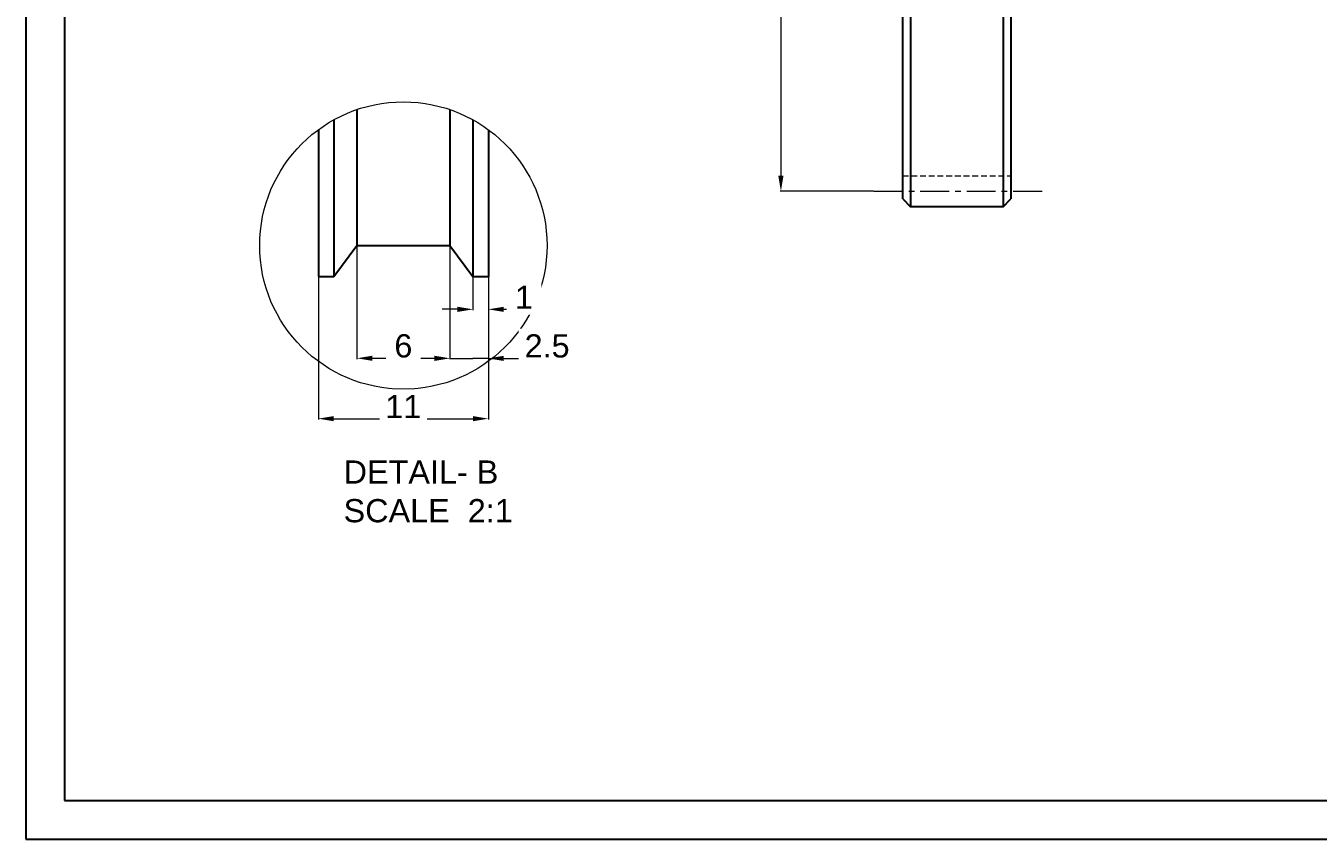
# Model space of a CAD drawing. Header units: millimetres. Extents: x -70 to 340, y -132 to 128.
# Drawn here: x -70.5 to 96.8, y -131.8 to -26.6 of the extents above; entities that cross this region are included whole.
import ezdxf

# ---------------------------------------------------------------- set-up
doc = ezdxf.new("R2010")
doc.units = ezdxf.units.MM
doc.header["$MEASUREMENT"] = 0
doc.linetypes.add('CENTER', pattern=[2, 1.25, -0.25, 0.25, -0.25])
doc.linetypes.add('HIDDEN', pattern=[0.375, 0.25, -0.125])
for name, color, linetype, lineweight in [('centerline', 1, 'CENTER', 15), ('detailed view', 6, 'Continuous', 15), ('dimension line', 3, 'Continuous', 15), ('hidden line', 4, 'HIDDEN', 15)]:
    doc.layers.add(name, color=color, linetype=linetype, lineweight=lineweight)
doc.layers.add('TEXT', color=254, linetype='Continuous')
doc.styles.get("Standard").update_dxf_attribs({"font": 'arial.ttf'})
doc.dimstyles.new('AM_ANSI$0', dxfattribs={"dimtxt": 3, "dimasz": 2, "dimexe": 0.1, "dimexo": 0.05, "dimgap": 0.06, "dimtad": 1, "dimtoh": 1, "dimdec": 3, "dimzin": 9, "dimdsep": 46, "dimtxsty": 'Standard', "dimcen": 0, "dimclrd": 256, "dimclre": 256, "dimclrt": 2, "dimadec": 0, "dimazin": 2, "dimlim": 1, "dimtm": 0.1, "dimtfac": 1, "dimtdec": 3, "dimtofl": 0, "dimtmove": 0, "dimatfit": 3, "dimfxl": 1, "dimtolj": 1, "dimtzin": 15, "dimlwd": -1, "dimlwe": -1, "dimarcsym": 1})

# ---------------------------------------------------------------- blocks, each defined once
blk = doc.blocks.new('*D23')
at = {"layer": 'Defpoints', "color": 0, "transparency": 16777216}
for p in [(39.27175656347413, 48.00000000000003), (27.23172843322643, -48.00000000000003), (39.27175656347415, -48.00000000000003)]:
    blk.add_point(p, dxfattribs=at)
at = {"layer": 'dimension line', "transparency": 16777216}
for p, q in [((39.22175656347414, 48.00000000000003), (27.1317284332264, 48.00000000000003)), ((27.2317284332264, 46.00000000000002), (27.23172843322643, -46.00000000000002)), ((39.22175656347415, -48.00000000000003), (27.13172843322642, -48.00000000000003))]:
    blk.add_line(p, q, dxfattribs=at)
for points in [[(26.89839509989307, 46.00000000000002), (27.56506176655974, 46.00000000000002), (27.2317284332264, 48.00000000000003)], [(26.89839509989309, -46.00000000000002), (27.56506176655976, -46.00000000000002), (27.23172843322643, -48.00000000000003)]]:
    blk.add_solid(points, dxfattribs=at)
at = {"layer": 'dimension line', "transparency": 16777216, "insert": (25.55610769652791, 2.052043571782748e-16), "char_height": 3, "attachment_point": 5, "rotation": 90, "bg_fill": 3, "box_fill_scale": 1.25, "bg_fill_color": 256, "bg_fill_true_color": 13158600, "bg_fill_transparency": 0}
blk.add_mtext('\\A1;%%C96 P.C.', dxfattribs=at)
blk = doc.blocks.new('*D25')
at = {"layer": 'Defpoints', "color": 0, "transparency": 16777216}
for p in [(-12.61744543933196, -59.02557090860913), (-10.61744543933196, -59.02557090860913), (-10.61744543933196, -63.28187328296233)]:
    blk.add_point(p, dxfattribs=at)
at = {"layer": 'dimension line', "transparency": 16777216}
for p, q in [((-12.61744543933196, -59.07557090860913), (-12.61744543933196, -63.38187328296233)), ((-10.61744543933196, -59.07557090860913), (-10.61744543933196, -63.38187328296233)), ((-14.61744543933196, -63.28187328296233), (-16.61744543933196, -63.28187328296233)), ((-8.61744543933196, -63.28187328296233), (-5.392397690355152, -63.28187328296233))]:
    blk.add_line(p, q, dxfattribs=at)
for points in [[(-14.61744543933196, -62.94853994962899), (-14.61744543933196, -63.61520661629567), (-12.61744543933196, -63.28187328296233)], [(-8.61744543933196, -62.94853994962899), (-8.61744543933196, -63.61520661629567), (-10.61744543933196, -63.28187328296233)]]:
    blk.add_solid(points, dxfattribs=at)
at = {"layer": 'dimension line', "transparency": 16777216, "insert": (-6.004921564843555, -61.71573412880135), "char_height": 3, "attachment_point": 5, "bg_fill": 3, "box_fill_scale": 1.25, "bg_fill_color": 256, "bg_fill_true_color": 13158600, "bg_fill_transparency": 0}
blk.add_mtext('\\A1;1', dxfattribs=at)
blk = doc.blocks.new('*D26')
at = {"layer": 'Defpoints', "color": 0, "transparency": 16777216}
for p in [(-15.61744543933196, -55.02557090860913), (-10.61744543933196, -59.02557090860913), (-10.61744543933196, -69.62837191966096)]:
    blk.add_point(p, dxfattribs=at)
at = {"layer": 'dimension line', "transparency": 16777216}
for p, q in [((-15.61744543933196, -55.07557090860913), (-15.61744543933196, -69.72837191966096)), ((-10.61744543933196, -59.07557090860913), (-10.61744543933196, -69.72837191966096)), ((-17.61744543933196, -69.62837191966096), (-19.61744543933196, -69.62837191966096)), ((-15.61744543933196, -69.62837191966096), (-13.61744543933196, -69.62837191966096)), ((-13.61744543933196, -69.62837191966096), (-12.61744543933196, -69.62837191966096)), ((-10.61744543933196, -69.62837191966096), (-12.61744543933196, -69.62837191966096)), ((-10.61744543933196, -69.62837191966096), (-0.190002727914881, -69.62837191966096)), ((-8.61744543933196, -69.62837191966096), (-6.617445439331959, -69.62837191966096))]:
    blk.add_line(p, q, dxfattribs=at)
for points in [[(-17.61744543933196, -69.29503858632764), (-17.61744543933196, -69.96170525299429), (-15.61744543933196, -69.62837191966096)], [(-8.61744543933196, -69.29503858632764), (-8.61744543933196, -69.96170525299429), (-10.61744543933196, -69.62837191966096)]]:
    blk.add_solid(points, dxfattribs=at)
at = {"layer": 'dimension line', "transparency": 16777216, "insert": (-3.017738062157719, -68.03665295649589), "char_height": 3, "attachment_point": 5, "bg_fill": 3, "box_fill_scale": 1.25, "bg_fill_color": 256, "bg_fill_true_color": 13158600, "bg_fill_transparency": 0}
blk.add_mtext('\\A1;2.5', dxfattribs=at)
blk = doc.blocks.new('*D27')
at = {"layer": 'Defpoints', "color": 0, "transparency": 16777216}
for p in [(-27.61744543933196, -55.02557090860913), (-15.61744543933196, -55.02557090860913), (-15.61744543933196, -69.61796314027069)]:
    blk.add_point(p, dxfattribs=at)
at = {"layer": 'dimension line', "transparency": 16777216}
for p, q in [((-27.61744543933196, -55.07557090860913), (-27.61744543933196, -69.71796314027068)), ((-15.61744543933196, -55.07557090860913), (-15.61744543933196, -69.71796314027068)), ((-25.61744543933196, -69.61796314027069), (-17.61744543933196, -69.61796314027069))]:
    blk.add_line(p, q, dxfattribs=at)
for points in [[(-25.61744543933196, -69.28462980693736), (-25.61744543933196, -69.95129647360402), (-27.61744543933196, -69.61796314027069)], [(-17.61744543933196, -69.28462980693736), (-17.61744543933196, -69.95129647360402), (-15.61744543933196, -69.61796314027069)]]:
    blk.add_solid(points, dxfattribs=at)
at = {"layer": 'dimension line', "transparency": 16777216, "insert": (-21.61744543933196, -68.02624417710561), "char_height": 3, "attachment_point": 5, "bg_fill": 3, "box_fill_scale": 1.25, "bg_fill_color": 256, "bg_fill_true_color": 13158600, "bg_fill_transparency": 0}
blk.add_mtext('\\A1;6', dxfattribs=at)
blk = doc.blocks.new('*D28')
at = {"layer": 'Defpoints', "color": 0, "transparency": 16777216}
for p in [(-32.61744543933196, -59.02557090860913), (-10.61744543933196, -59.02557090860913), (-10.61744543933196, -77.43189864877436)]:
    blk.add_point(p, dxfattribs=at)
at = {"layer": 'dimension line', "transparency": 16777216}
for p, q in [((-32.61744543933196, -59.07557090860913), (-32.61744543933196, -77.53189864877436)), ((-10.61744543933196, -59.07557090860913), (-10.61744543933196, -77.53189864877436)), ((-30.61744543933196, -77.43189864877436), (-12.61744543933196, -77.43189864877436))]:
    blk.add_line(p, q, dxfattribs=at)
for points in [[(-30.61744543933196, -77.09856531544104), (-30.61744543933196, -77.7652319821077), (-32.61744543933196, -77.43189864877436)], [(-12.61744543933196, -77.09856531544104), (-12.61744543933196, -77.7652319821077), (-10.61744543933196, -77.43189864877436)]]:
    blk.add_solid(points, dxfattribs=at)
at = {"layer": 'dimension line', "transparency": 16777216, "insert": (-21.61744543933196, -75.86575949461339), "char_height": 3, "attachment_point": 5, "bg_fill": 3, "box_fill_scale": 1.25, "bg_fill_color": 256, "bg_fill_true_color": 13158600, "bg_fill_transparency": 0}
blk.add_mtext('\\A1;11', dxfattribs=at)

msp = doc.modelspace()

# ---------------------------------------------------------------- hatches: boundary and pattern name
h = msp.add_hatch()
h.set_pattern_fill('ANSI31', color=256, scale=5)
h.set_pattern_definition([(45, (0, 0), (-0.4419417382415922, 0.4419417382415922), [])])
h.paths.add_polyline_path([(245.9683062063086, 6.500000000000005, 0.3475404855923587), (239.6437508859719, 1.5), (242.9683062063087, 1.499999999999999), (242.9683062063087, 4.440892098500626e-16), (245.9683062063086, 4.440892098500626e-16)])
h.paths.add_polyline_path([(245.9683062063086, 6.500000000000006), (245.9683062063086, 0), (252.4683062063086, 0, 0.4142135623730948)])
h.paths.add_polyline_path([(252.4683062063086, 0), (245.9683062063086, 4.440892098500626e-16), (245.9683062063086, -6.5, 0.4142135623730945)])
h.paths.add_polyline_path([(245.9683062063086, 4.440892098500626e-16), (242.9683062063087, 4.440892098500626e-16), (242.9683062063087, -1.499999999999999), (239.6437508859719, -1.5, 0.3475404855923585), (245.9683062063086, -6.5)])
edge = h.paths.add_edge_path()
edge.add_arc((142.5219064444273, -47.48993030627281), 5.000000000000001, 230.2200756226863, 270, ccw=False)
edge.add_spline(control_points=[(139.3227041213007, -51.33246911488762), (139.5151206692944, -52.88406766749641), (139.7938533654112, -55.31068933643664), (140.0290488751381, -59.79269618443951), (139.7177111466385, -65.28124010658082), (144.4400469896771, -67.25558608507866), (146.5644966879394, -69.03029567684659), (147.4513552047389, -69.23809775895022), (147.5219064444273, -69.251748562394)], knot_values=[0.7155721602216436, 0.7155721602216436, 0.7155721602216436, 0.7155721602216436, 3.047095207843285, 4.371911891966265, 7.594302705643922, 10.04602342111191, 11.40208026999578, 11.51838481402565, 11.51838481402565, 11.51838481402565, 11.51838481402565], degree=3, periodic=0)
edge.add_line((147.5219064444273, -69.25174856239401), (147.5219064444273, -65.37668165222092))
edge.add_line((147.5219064444273, -65.37668165222092), (142.5219064444273, -62.48993030627281))
edge.add_line((142.5219064444273, -62.48993030627281), (142.5219064444273, -52.48993030627281))
edge = h.paths.add_edge_path()
edge.add_spline(control_points=[(147.5219064444273, -69.251748562394), (149.4169314872396, -69.6184127697811), (153.6670374511904, -66.54893288776925), (155.6848308659343, -60.20339513070441), (156.3680436998016, -55.39138775636193), (156.3686405990421, -52.4899303062728)], knot_values=[11.51838481402565, 11.51838481402565, 11.51838481402565, 11.51838481402565, 14.64235576766462, 17.41060885289505, 21.76270970840412, 21.76270970840413, 21.76270970840413, 21.76270970840413], degree=3, periodic=0)
edge.add_line((156.3686405990421, -52.48993030627281), (152.5219064444273, -52.48993030627281))
edge.add_line((152.5219064444273, -52.48993030627281), (152.5219064444273, -62.48993030627281))
edge.add_line((152.5219064444273, -62.48993030627281), (147.5219064444273, -65.37668165222092))
edge.add_line((147.5219064444273, -65.37668165222092), (147.5219064444273, -69.251748562394))
edge = h.paths.add_edge_path()
edge.add_line((57, 46), (42.99999999999999, 46))
edge.add_line((42.99999999999999, 46), (42.99999999999999, 44.51560347571046))
edge.add_spline(control_points=[(42.99999999999999, 44.51560347571046), (43.33359767079685, 44.41411359609182), (43.66719534159371, 44.31262371647318), (43.99999999999999, 44.22029871870833)], knot_values=[0, 0, 0, 0, 0.996958463356583, 0.996958463356583, 0.996958463356583, 0.996958463356583], degree=3, periodic=0)
edge.add_spline(control_points=[(43.99999999999999, 44.22029871870833), (45.06733116433375, 43.92420506475119), (47.12568784142289, 43.53197785877864), (50.14286475105024, 45.26132253378449), (53.19138553290718, 44.54535910617972), (55.18070260883009, 44.55783843542405), (55.99999999999926, 44.58704827051672)], knot_values=[0.996958463356583, 0.996958463356583, 0.996958463356583, 0.996958463356583, 4.194284013372664, 7.210509558222236, 10.71686199003896, 13.18122556562707, 13.18122556562707, 13.18122556562707, 13.18122556562707], degree=3, periodic=0)
edge.add_spline(control_points=[(55.99999999999926, 44.58704827051672), (56.33352963399649, 44.59893936856315), (56.66676481699825, 44.61481763890094), (57, 44.63069590923874)], knot_values=[13.18122556562707, 13.18122556562707, 13.18122556562707, 13.18122556562707, 14.18444892537568, 14.18444892537568, 14.18444892537568, 14.18444892537568], degree=3, periodic=0)
edge.add_line((57, 44.63069590923874), (57, 46))
edge = h.paths.add_edge_path()
edge.add_spline(control_points=[(75.00000000000001, 19.64338416350877), (76.90675348606236, 18.96500906633607), (81.64944902726653, 17.31143117439018), (88.18244576431216, 15.6759649135433), (92.26687223812712, 18.59476509065663), (94.01688610786374, 19.29378815627571), (94.99999999999999, 19.64816515055431)], knot_values=[1.086078074888497, 1.086078074888497, 1.086078074888497, 1.086078074888497, 7.290641292689199, 16.34854781419759, 18.87058955297793, 22.00053930133523, 22.00053930133523, 22.00053930133523, 22.00053930133523], degree=3, periodic=0)
edge.add_spline(control_points=[(94.99999999999999, 19.64816515055431), (95.33226764665163, 19.76793561749438), (95.66613382332582, 19.88396780874719), (96, 20)], knot_values=[22.00053930133523, 22.00053930133523, 22.00053930133523, 22.00053930133523, 23.05838320461356, 23.05838320461356, 23.05838320461356, 23.05838320461356], degree=3, periodic=0)
edge.add_line((96, 20), (74, 20))
edge.add_spline(control_points=[(74, 20), (74.33311612093111, 19.88106518294835), (74.66623224186223, 19.7621303658967), (75.00000000000001, 19.64338416350877)], knot_values=[0, 0, 0, 0, 1.086078074888497, 1.086078074888497, 1.086078074888497, 1.086078074888497], degree=3, periodic=0)
edge = h.paths.add_edge_path()
edge.add_spline(control_points=[(2.499999999996354, -5.042774352527358), (4.157730576950438, -4.743655382495016), (8.72640055246754, -3.97563770447278), (15.88353032283762, -6.407337157828302), (19.31273468648466, -1.869118660040008), (19.5226598816469, 6.389222484415313e-12)], knot_values=[21.42104531036656, 21.42104531036656, 21.42104531036656, 21.42104531036656, 26.47767990840488, 35.4586096600738, 40.76318663894233, 40.7631866389514, 40.7631866389514, 40.7631866389514], degree=3, periodic=0)
edge.add_line((19.52265988164618, 0), (18.22168783648703, 0))
edge.add_line((18.22168783648703, 0), (17.5, -1.25))
edge.add_line((17.5, -1.25), (15.5, -1.25))
edge.add_line((15.5, -1.25), (15.5, -1.5))
edge.add_line((15.5, -1.5), (0.5, -1.499999999999998))
edge.add_line((0.5, -1.499999999999998), (0.5, -5.285298241211034))
edge.add_spline(control_points=[(0.5099687108098578, -5.285014718336754), (0.7211985153219106, -5.279662954040771), (1.267342006496892, -5.265825743693938), (1.927840750734239, -5.146418047701653), (2.378610119820775, -5.064677800792868), (2.499999999996354, -5.042774352527358)], knot_values=[40.76318663895138, 40.76318663895138, 40.76318663895138, 40.76318663895138, 41.39640218058759, 42.40039189686622, 42.77067177013453, 42.77067177013453, 42.77067177013453, 42.77067177013453], degree=3, periodic=0)
edge = h.paths.add_edge_path()
edge.add_spline(control_points=[(19.52265988164725, 9.58388243178724e-12), (19.63002806471922, 0.9559780298110179), (19.08874376358828, 4.137819691058667), (11.93485300881882, 4.372126806446959), (6.871974072220781, 3.679003085053608), (3.282748739161879, 3.882937713591547), (2.499999999998811, 3.941048771216661)], knot_values=[1.986461255477774, 1.986461255486841, 1.986461255486841, 1.986461255486841, 4.699536223702456, 10.58378270161877, 19.07757099518206, 21.42104531037562, 21.42104531037562, 21.42104531037562, 21.42104531037562], degree=3, periodic=0)
edge.add_spline(control_points=[(2.499999999998811, 3.941048771216661), (1.836497936826812, 3.990306987421002), (1.168248968413407, 4.049632962204822), (0.5000000000000003, 4.108958936988643)], knot_values=[0, 0, 0, 0, 1.986461255477776, 1.986461255477776, 1.986461255477776, 1.986461255477776], degree=3, periodic=0)
edge.add_line((0.5, 4.108958936988642), (0.5000000000000009, 1.5))
edge.add_line((0.5000000000000009, 1.5), (15.5, 1.5))
edge.add_line((15.5, 1.5), (15.5, 1.25))
edge.add_line((15.5, 1.25), (17.5, 1.25))
edge.add_line((17.5, 1.25), (18.22168783648704, 0))
edge.add_line((18.22168783648704, 0), (19.52265988164646, 0))
edge = h.paths.add_edge_path()
edge.add_spline(control_points=[(123.0000000000082, 1.619090871937821), (123.9475125214126, 1.43575876825053), (126.0725655033824, 2.970498709254559), (127.0814622107535, 6.143267587784203), (127.4230686276872, 8.54927127495544), (127.4233670773074, 9.999999999999996)], knot_values=[11.51838481403463, 11.51838481403463, 11.51838481403463, 11.51838481403463, 14.64235576766462, 17.41060885289505, 21.76270970840412, 21.76270970840412, 21.76270970840412, 21.76270970840412], degree=3, periodic=0)
edge.add_line((127.4233670773074, 9.999999999999998), (125.5, 10))
edge.add_line((125.5, 10), (125.5, 5))
edge.add_line((125.5, 5), (123, 3.556624327025942))
edge.add_line((123, 3.556624327025942), (123, 1.619090871938837))
edge = h.paths.add_edge_path()
edge.add_arc((120.5, 12.49999999999992), 2.499999999999921, 230.2200531527232, 270.0000000000007)
edge.add_line((120.5, 9.999999999999996), (120.5, 5.000000000000001))
edge.add_line((120.5, 5.000000000000001), (123, 3.556624327025941))
edge.add_line((123, 3.556624327025941), (123, 1.619090871940086))
edge.add_line((123, 1.619090871940086), (122.9591730429881, 1.627635518316122))
edge.add_line((122.9591730429881, 1.627635518316122), (122.918580068982, 1.637437508113571))
edge.add_line((122.918580068982, 1.637437508113571), (122.8782317609013, 1.6485124408018))
edge.add_line((122.8782317609013, 1.6485124408018), (122.8381276622404, 1.660847015677292))
edge.add_line((122.8381276622404, 1.660847015677292), (122.7982534086993, 1.674391849566597))
edge.add_line((122.7982534086993, 1.674391849566597), (122.7585937610136, 1.689095289282381))
edge.add_line((122.7585937610136, 1.689095289282381), (122.7191334799187, 1.704905681637309))
edge.add_line((122.7191334799187, 1.704905681637309), (122.6798573261501, 1.721771373444047))
edge.add_line((122.6798573261501, 1.721771373444047), (122.6407500604433, 1.739640711515259))
edge.add_line((122.6407500604433, 1.739640711515259), (122.6017964435338, 1.758462042663611))
edge.add_line((122.6017964435338, 1.758462042663611), (122.562981236157, 1.778183713701766))
edge.add_line((122.562981236157, 1.778183713701766), (122.5242891990485, 1.798754071442391))
edge.add_line((122.5242891990485, 1.798754071442391), (122.4857050929437, 1.820121462698151))
edge.add_line((122.4857050929437, 1.820121462698151), (122.4472136785781, 1.84223423428171))
edge.add_line((122.4472136785781, 1.84223423428171), (122.4087997166872, 1.865040733005734))
edge.add_line((122.4087997166872, 1.865040733005734), (122.3704479680065, 1.888489305682888))
edge.add_line((122.3704479680065, 1.888489305682888), (122.3321431932714, 1.912528299125837))
edge.add_line((122.3321431932714, 1.912528299125837), (122.2938701532175, 1.937106060147245))
edge.add_line((122.2938701532175, 1.937106060147245), (122.2556136085801, 1.962170935559777))
edge.add_line((122.2556136085801, 1.962170935559777), (122.2173583200949, 1.9876712721761))
edge.add_line((122.2173583200949, 1.9876712721761), (122.1790890484973, 2.013555416808878))
edge.add_line((122.1790890484973, 2.013555416808878), (122.1407905545227, 2.039771716270776))
edge.add_line((122.1407905545227, 2.039771716270776), (122.1024475989067, 2.06626851737446))
edge.add_line((122.1024475989067, 2.06626851737446), (122.0640449423847, 2.092994166932593))
edge.add_line((122.0640449423847, 2.092994166932593), (122.0255673456923, 2.119897011757842))
edge.add_line((122.0255673456923, 2.119897011757842), (121.9869995695648, 2.14692539866287))
edge.add_line((121.9869995695648, 2.14692539866287), (121.9483263747378, 2.174027674460344))
edge.add_line((121.9483263747378, 2.174027674460344), (121.9095325219468, 2.201152185962928))
edge.add_line((121.9095325219468, 2.201152185962928), (121.8706027719272, 2.22824727998329))
edge.add_line((121.8706027719272, 2.22824727998329), (121.8315218854146, 2.255261303334089))
edge.add_line((121.8315218854146, 2.255261303334089), (121.7922746231444, 2.282142602827995))
edge.add_line((121.7922746231444, 2.282142602827995), (121.7528457458521, 2.308839525277672))
edge.add_line((121.7528457458521, 2.308839525277672), (121.7132201306792, 2.335300651407165))
edge.add_line((121.7132201306792, 2.335300651407165), (121.6733936654709, 2.361496687312221))
edge.add_line((121.6733936654709, 2.361496687312221), (121.6333821410426, 2.387438332956799))
edge.add_line((121.6333821410426, 2.387438332956799), (121.5932034409025, 2.413140493449786))
edge.add_line((121.5932034409025, 2.413140493449786), (121.5528754485586, 2.438618073900067))
edge.add_line((121.5528754485586, 2.438618073900067), (121.5124160475193, 2.463885979416532))
edge.add_line((121.5124160475193, 2.463885979416532), (121.4718431212927, 2.488959115108069))
edge.add_line((121.4718431212927, 2.488959115108069), (121.4311745533869, 2.513852386083564))
edge.add_line((121.4311745533869, 2.513852386083564), (121.3904282273101, 2.538580697451907))
edge.add_line((121.3904282273101, 2.538580697451907), (121.3496220265705, 2.563158954321985))
edge.add_line((121.3496220265705, 2.563158954321985), (121.3087738346763, 2.587602061802684))
edge.add_line((121.3087738346763, 2.587602061802684), (121.2679015351357, 2.611924925002894))
edge.add_line((121.2679015351357, 2.611924925002894), (121.2270230114567, 2.636142449031501))
edge.add_line((121.2270230114567, 2.636142449031501), (121.1861561471476, 2.660269538997394))
edge.add_line((121.1861561471476, 2.660269538997394), (121.1453188257166, 2.68432110000946))
edge.add_line((121.1453188257166, 2.68432110000946), (121.1045289306718, 2.708312037176587))
edge.add_line((121.1045289306718, 2.708312037176587), (121.0638043455214, 2.732257255607664))
edge.add_line((121.0638043455214, 2.732257255607664), (121.0231629537735, 2.756171660411575))
edge.add_line((121.0231629537735, 2.756171660411575), (120.9826226389364, 2.780070156697212))
edge.add_line((120.9826226389364, 2.780070156697212), (120.9422012845182, 2.803967649573459))
edge.add_line((120.9422012845182, 2.803967649573459), (120.9019167740271, 2.827879044149206))
edge.add_line((120.9019167740271, 2.827879044149206), (120.8617869909713, 2.851819245533342))
edge.add_line((120.8617869909713, 2.851819245533342), (120.8218298188589, 2.875803158834753))
edge.add_line((120.8218298188589, 2.875803158834753), (120.7820631411981, 2.899845689162325))
edge.add_line((120.7820631411981, 2.899845689162325), (120.742504841497, 2.923961741624948))
edge.add_line((120.742504841497, 2.923961741624948), (120.7031728032639, 2.94816622133151))
edge.add_line((120.7031728032639, 2.94816622133151), (120.6640849100069, 2.972474033390897))
edge.add_line((120.6640849100069, 2.972474033390897), (120.6252590452343, 2.996900082911998))
edge.add_line((120.6252590452343, 2.996900082911998), (120.586713092454, 3.021459275003703))
edge.add_line((120.586713092454, 3.021459275003703), (120.5484649351744, 3.046166514774893))
edge.add_line((120.5484649351744, 3.046166514774893), (120.5105324569036, 3.071036707334462))
edge.add_line((120.5105324569036, 3.071036707334462), (120.4729335411498, 3.096084757791296))
edge.add_line((120.4729335411498, 3.096084757791296), (120.4356860714212, 3.121325571254281))
edge.add_line((120.4356860714212, 3.121325571254281), (120.3988079312258, 3.146774052832306))
edge.add_line((120.3988079312258, 3.146774052832306), (120.362317004072, 3.172445107634259))
edge.add_line((120.362317004072, 3.172445107634259), (120.3262311734678, 3.19835364076903))
edge.add_line((120.3262311734678, 3.19835364076903), (120.2905683229214, 3.224514557345501))
edge.add_line((120.2905683229214, 3.224514557345501), (120.2553463359411, 3.250942762472565))
edge.add_line((120.2553463359411, 3.250942762472565), (120.2205830960349, 3.277653161259106))
edge.add_line((120.2205830960349, 3.277653161259106), (120.1862964867111, 3.304660658814015))
edge.add_line((120.1862964867111, 3.304660658814015), (120.1525043914778, 3.331980160246177))
edge.add_line((120.1525043914778, 3.331980160246177), (120.1192246938432, 3.359626570664482))
edge.add_line((120.1192246938432, 3.359626570664482), (120.0864752773155, 3.387614795177816))
edge.add_line((120.0864752773155, 3.387614795177816), (120.0542740254028, 3.415959738895067))
edge.add_line((120.0542740254028, 3.415959738895067), (120.0226388216133, 3.444676306925124))
edge.add_line((120.0226388216133, 3.444676306925124), (119.9915875494553, 3.473779404376873))
edge.add_line((119.9915875494553, 3.473779404376873), (119.9611380924367, 3.503283936359203))
edge.add_line((119.9611380924367, 3.503283936359203), (119.9313083340659, 3.533204807981001))
edge.add_line((119.9313083340659, 3.533204807981001), (119.902116157851, 3.563556924351155))
edge.add_line((119.902116157851, 3.563556924351155), (119.8735794473002, 3.594355190578553))
edge.add_line((119.8735794473002, 3.594355190578553), (119.8457160859216, 3.625614511772082))
edge.add_line((119.8457160859216, 3.625614511772082), (119.8185439572235, 3.65734979304063))
edge.add_line((119.8185439572235, 3.65734979304063), (119.7920809447139, 3.689575939493086))
edge.add_line((119.7920809447139, 3.689575939493086), (119.7663449319011, 3.722307856238335))
edge.add_line((119.7663449319011, 3.722307856238335), (119.7413538022932, 3.755560448385267))
edge.add_line((119.7413538022932, 3.755560448385267), (119.7171230075344, 3.789346606165999))
edge.add_line((119.7171230075344, 3.789346606165999), (119.6936491925786, 3.823663637870581))
edge.add_line((119.6936491925786, 3.823663637870581), (119.670920235514, 3.858501588161622))
edge.add_line((119.670920235514, 3.858501588161622), (119.6489239653017, 3.893850460998389))
edge.add_line((119.6489239653017, 3.893850460998389), (119.6276482109028, 3.92970026034015))
edge.add_line((119.6276482109028, 3.92970026034015), (119.6070808012786, 3.96604099014617))
edge.add_line((119.6070808012786, 3.96604099014617), (119.58720956539, 4.002862654375718))
edge.add_line((119.58720956539, 4.002862654375718), (119.5680223321984, 4.040155256988064))
edge.add_line((119.5680223321984, 4.040155256988064), (119.5495069306648, 4.077908801942471))
edge.add_line((119.5495069306648, 4.077908801942471), (119.5316511897503, 4.116113293198207))
edge.add_line((119.5316511897503, 4.116113293198207), (119.5144429384161, 4.154758734714544))
edge.add_line((119.5144429384161, 4.154758734714544), (119.4978700056234, 4.193835130450742))
edge.add_line((119.4978700056234, 4.193835130450742), (119.4819202203332, 4.233332484366074))
edge.add_line((119.4819202203332, 4.233332484366074), (119.4665814115068, 4.273240800419806))
edge.add_line((119.4665814115068, 4.273240800419806), (119.4518414081053, 4.313550082571205))
edge.add_line((119.4518414081053, 4.313550082571205), (119.4376880390897, 4.354250334779539))
edge.add_line((119.4376880390897, 4.354250334779539), (119.4241091334213, 4.395331561004072))
edge.add_line((119.4241091334213, 4.395331561004072), (119.4110925200612, 4.436783765204078))
edge.add_line((119.4110925200612, 4.436783765204078), (119.3986260279705, 4.478596951338819))
edge.add_line((119.3986260279705, 4.478596951338819), (119.3866974861104, 4.520761123367564))
edge.add_line((119.3866974861104, 4.520761123367564), (119.375294723442, 4.56326628524958))
edge.add_line((119.375294723442, 4.56326628524958), (119.3644055689264, 4.606102440944135))
edge.add_line((119.3644055689264, 4.606102440944135), (119.3540178515248, 4.649259594410497))
edge.add_line((119.3540178515248, 4.649259594410497), (119.3441194001984, 4.692727749607931))
edge.add_line((119.3441194001984, 4.692727749607931), (119.3346980439083, 4.736496910495708))
edge.add_line((119.3346980439083, 4.736496910495708), (119.3257416116155, 4.780557081033091))
edge.add_line((119.3257416116155, 4.780557081033091), (119.3172379322814, 4.824898265179351))
edge.add_line((119.3172379322814, 4.824898265179351), (119.3091748348669, 4.869510466893754))
edge.add_line((119.3091748348669, 4.869510466893754), (119.3015401483332, 4.914383690135566))
edge.add_line((119.3015401483332, 4.914383690135566), (119.2943217016416, 4.959507938864059))
edge.add_line((119.2943217016416, 4.959507938864059), (119.287507323753, 5.004873217038495))
edge.add_line((119.287507323753, 5.004873217038495), (119.2810848436287, 5.050469528618143))
edge.add_line((119.2810848436287, 5.050469528618143), (119.2750420902299, 5.096286877562273))
edge.add_line((119.2750420902299, 5.096286877562273), (119.2693668925176, 5.142315267830149))
edge.add_line((119.2693668925176, 5.142315267830149), (119.2640470794529, 5.188544703381039))
edge.add_line((119.2640470794529, 5.188544703381039), (119.2590704799971, 5.234965188174213))
edge.add_line((119.2590704799971, 5.234965188174213), (119.2544249231112, 5.281566726168936))
edge.add_line((119.2544249231112, 5.281566726168936), (119.2500982377565, 5.328339321324475))
edge.add_line((119.2500982377565, 5.328339321324475), (119.246078252894, 5.375272977600099))
edge.add_line((119.246078252894, 5.375272977600099), (119.2423527974849, 5.422357698955076))
edge.add_line((119.2423527974849, 5.422357698955076), (119.2389097004903, 5.46958348934867))
edge.add_line((119.2389097004903, 5.46958348934867), (119.2357367908714, 5.516940352740151))
edge.add_line((119.2357367908714, 5.516940352740151), (119.2328218975893, 5.564418293088785))
edge.add_line((119.2328218975893, 5.564418293088785), (119.2301528496052, 5.612007314353843))
edge.add_line((119.2301528496052, 5.612007314353843), (119.2277174758802, 5.659697420494586))
edge.add_line((119.2277174758802, 5.659697420494586), (119.2255036053754, 5.707478615470287))
edge.add_line((119.2255036053754, 5.707478615470287), (119.223499067052, 5.755340903240211))
edge.add_line((119.223499067052, 5.755340903240211), (119.2216916898711, 5.803274287763625))
edge.add_line((119.2216916898711, 5.803274287763625), (119.2200693027939, 5.851268772999799))
edge.add_line((119.2200693027939, 5.851268772999799), (119.2186197347814, 5.899314362907996))
edge.add_line((119.2186197347814, 5.899314362907996), (119.217330814795, 5.947401061447488))
edge.add_line((119.217330814795, 5.947401061447488), (119.2161903717955, 5.995518872577539))
edge.add_line((119.2161903717955, 5.995518872577539), (119.2151862347444, 6.043657800257421))
edge.add_line((119.2151862347444, 6.043657800257421), (119.2143062326025, 6.091807848446393))
edge.add_line((119.2143062326025, 6.091807848446393), (119.2135381943312, 6.13995902110373))
edge.add_line((119.2135381943312, 6.13995902110373), (119.2128699488916, 6.188101322188697))
edge.add_line((119.2128699488916, 6.188101322188697), (119.2122893252447, 6.23622475566056))
edge.add_line((119.2122893252447, 6.23622475566056), (119.2117841523518, 6.284319325478588))
edge.add_line((119.2117841523518, 6.284319325478588), (119.2113422591739, 6.332375035602048))
edge.add_line((119.2113422591739, 6.332375035602048), (119.2109514746723, 6.380381889990208))
edge.add_line((119.2109514746723, 6.380381889990208), (119.210599627808, 6.428329892602335))
edge.add_line((119.210599627808, 6.428329892602335), (119.2102745475421, 6.476209047397695))
edge.add_line((119.2102745475421, 6.476209047397695), (119.209964062836, 6.524009358335556))
edge.add_line((119.209964062836, 6.524009358335556), (119.2096560026506, 6.571720829375186))
edge.add_line((119.2096560026506, 6.571720829375186), (119.2093381959471, 6.619333464475854))
edge.add_line((119.2093381959471, 6.619333464475854), (119.2089984716867, 6.666837267596824))
edge.add_line((119.2089984716867, 6.666837267596824), (119.2086246588305, 6.714222242697365))
edge.add_line((119.2086246588305, 6.714222242697365), (119.2082045863396, 6.761478393736746))
edge.add_line((119.2082045863396, 6.761478393736746), (119.2077260831752, 6.808595724674231))
edge.add_line((119.2077260831752, 6.808595724674231), (119.2071769782984, 6.855564239469089))
edge.add_line((119.2071769782984, 6.855564239469089), (119.2065451006704, 6.902373942080589))
edge.add_line((119.2065451006704, 6.902373942080589), (119.2058182896705, 6.949014849478522))
edge.add_line((119.2058182896705, 6.949014849478522), (119.2049878860713, 6.99548135125959))
edge.add_line((119.2049878860713, 6.99548135125959), (119.2040538001828, 7.041778538872181))
edge.add_line((119.2040538001828, 7.041778538872181), (119.2030172291087, 7.087913110744587))
edge.add_line((119.2030172291087, 7.087913110744587), (119.2018793699528, 7.133891765305099))
edge.add_line((119.2018793699528, 7.133891765305099), (119.2006414198188, 7.179721200982007))
edge.add_line((119.2006414198188, 7.179721200982007), (119.1993045758103, 7.225408116203602))
edge.add_line((119.1993045758103, 7.225408116203602), (119.1978700350311, 7.270959209398176))
edge.add_line((119.1978700350311, 7.270959209398176), (119.196338994585, 7.316381178994016))
edge.add_line((119.196338994585, 7.316381178994016), (119.1947126515755, 7.361680723419418))
edge.add_line((119.1947126515755, 7.361680723419418), (119.1929922031065, 7.406864541102671))
edge.add_line((119.1929922031065, 7.406864541102671), (119.1911788462816, 7.451939330472062))
edge.add_line((119.1911788462816, 7.451939330472062), (119.1892737782046, 7.496911789955885))
edge.add_line((119.1892737782046, 7.496911789955885), (119.1872781959792, 7.541788617982431))
edge.add_line((119.1872781959792, 7.541788617982431), (119.185193296709, 7.58657651297999))
edge.add_line((119.185193296709, 7.58657651297999), (119.1830202774978, 7.631282173376853))
edge.add_line((119.1830202774978, 7.631282173376853), (119.1807603354493, 7.675912297601307))
edge.add_line((119.1807603354493, 7.675912297601307), (119.1784146676673, 7.720473584081651))
edge.add_line((119.1784146676673, 7.720473584081651), (119.1759844712553, 7.764972731246167))
edge.add_line((119.1759844712553, 7.764972731246167), (119.1734709433172, 7.809416437523153))
edge.add_line((119.1734709433172, 7.809416437523153), (119.1708752809567, 7.853811401340892))
edge.add_line((119.1708752809567, 7.853811401340892), (119.1681986812774, 7.89816432112768))
edge.add_line((119.1681986812774, 7.89816432112768), (119.165442341383, 7.942481895311807))
edge.add_line((119.165442341383, 7.942481895311807), (119.1626074583774, 7.986770822321564))
edge.add_line((119.1626074583774, 7.986770822321564), (119.1596952293642, 8.03103780058524))
edge.add_line((119.1596952293642, 8.03103780058524), (119.1567068514471, 8.075289528531128))
edge.add_line((119.1567068514471, 8.075289528531128), (119.1536435217298, 8.119532704587517))
edge.add_line((119.1536435217298, 8.119532704587517), (119.150506437316, 8.163774027182697))
edge.add_line((119.150506437316, 8.163774027182697), (119.1472967953095, 8.208020194744961))
edge.add_line((119.1472967953095, 8.208020194744961), (119.144015792814, 8.252277905702599))
edge.add_line((119.144015792814, 8.252277905702599), (119.1406646164911, 8.29655341837142))
edge.add_line((119.1406646164911, 8.29655341837142), (119.1372443533497, 8.340848790842692))
edge.add_line((119.1372443533497, 8.340848790842692), (119.1337560351172, 8.385163751184455))
edge.add_line((119.1337560351172, 8.385163751184455), (119.1302006929313, 8.429498002610801))
edge.add_line((119.1302006929313, 8.429498002610801), (119.1265793579297, 8.47385124833581))
edge.add_line((119.1265793579297, 8.47385124833581), (119.1228930612503, 8.518223191573567))
edge.add_line((119.1228930612503, 8.518223191573567), (119.1191428340307, 8.562613535538155))
edge.add_line((119.1191428340307, 8.562613535538155), (119.1153297074086, 8.607021983443657))
edge.add_line((119.1153297074086, 8.607021983443657), (119.1114547125219, 8.651448238504155))
edge.add_line((119.1114547125219, 8.651448238504155), (119.1075188805083, 8.695892003933734))
edge.add_line((119.1075188805083, 8.695892003933734), (119.1035232425055, 8.740352982946478))
edge.add_line((119.1035232425055, 8.740352982946478), (119.0994688296513, 8.78483087875647))
edge.add_line((119.0994688296513, 8.78483087875647), (119.0953566730833, 8.82932539457779))
edge.add_line((119.0953566730833, 8.82932539457779), (119.0911878039395, 8.873836233624527))
edge.add_line((119.0911878039395, 8.873836233624527), (119.0869632533574, 8.918363099110762))
edge.add_line((119.0869632533574, 8.918363099110762), (119.0826840524749, 8.962905694250576))
edge.add_line((119.0826840524749, 8.962905694250576), (119.0783512324296, 9.007463722258054))
edge.add_line((119.0783512324296, 9.007463722258054), (119.0739658243594, 9.05203688634728))
edge.add_line((119.0739658243594, 9.05203688634728), (119.069528859402, 9.096624889732338))
edge.add_line((119.069528859402, 9.096624889732338), (119.0650413686951, 9.14122743562731))
edge.add_line((119.0650413686951, 9.14122743562731), (119.0605043833764, 9.185844227246282))
edge.add_line((119.0605043833764, 9.185844227246282), (119.0559189345837, 9.230474967803334))
edge.add_line((119.0559189345837, 9.230474967803334), (119.0512860534549, 9.27511936051255))
edge.add_line((119.0512860534549, 9.27511936051255), (119.0466067711275, 9.319777108588013))
edge.add_line((119.0466067711275, 9.319777108588013), (119.0418821187393, 9.364447915243808))
edge.add_line((119.0418821187393, 9.364447915243808), (119.0371131274282, 9.409131483694019))
edge.add_line((119.0371131274282, 9.409131483694019), (119.0323008283317, 9.453827517152726))
edge.add_line((119.0323008283317, 9.453827517152726), (119.0274462525878, 9.498535718834017))
edge.add_line((119.0274462525878, 9.498535718834017), (119.0225504313341, 9.543255791951973))
edge.add_line((119.0225504313341, 9.543255791951973), (119.0176143957083, 9.587987439720678))
edge.add_line((119.0176143957083, 9.587987439720678), (119.0126391768483, 9.63273036535421))
edge.add_line((119.0126391768483, 9.63273036535421), (119.0076258058916, 9.677484272066662))
edge.add_line((119.0076258058916, 9.677484272066662), (119.0025753139763, 9.722248863072107))
edge.add_line((119.0025753139763, 9.722248863072107), (118.9974887322398, 9.767023841584638))
edge.add_line((118.9974887322398, 9.767023841584638), (118.99236709182, 9.811808910818334))
edge.add_line((118.99236709182, 9.811808910818334), (118.9872114238547, 9.856603773987278))
edge.add_line((118.9872114238547, 9.856603773987278), (118.9820227594815, 9.901408134305552))
edge.add_line((118.9820227594815, 9.901408134305552), (118.9768021298383, 9.946221694987244))
edge.add_line((118.9768021298383, 9.946221694987244), (118.9715505660627, 9.991044159246433))
edge.add_line((118.9715505660627, 9.991044159246433), (118.9662690992926, 10.0358752302972))
edge.add_line((118.9662690992926, 10.0358752302972), (118.9609587606655, 10.08071461135364))
edge.add_line((118.9609587606655, 10.08071461135364), (118.9556205813195, 10.12556200562983))
edge.add_line((118.9556205813195, 10.12556200562983), (118.950255592392, 10.17041711633984))
edge.add_line((118.950255592392, 10.17041711633984), (118.9448648250209, 10.21527964669778))
edge.add_line((118.9448648250209, 10.21527964669778), (118.9394493103439, 10.26014929991771))
edge.add_line((118.9394493103439, 10.26014929991771), (118.9340100794989, 10.30502577921373))
edge.add_line((118.9340100794989, 10.30502577921373), (118.9285481636234, 10.34990878779991))
edge.add_line((118.9285481636234, 10.34990878779991), (118.9230645938554, 10.39479802889034))
edge.add_line((118.9230645938554, 10.39479802889034), (118.9175604013324, 10.4396932056991))
edge.add_line((118.9175604013324, 10.4396932056991), (118.9120366171923, 10.48459402144028))
edge.add_line((118.9120366171923, 10.48459402144028), (118.9064942725728, 10.52950017932796))
edge.add_line((118.9064942725728, 10.52950017932796), (118.9009343986116, 10.57441138257621))
edge.add_line((118.9009343986116, 10.57441138257621), (118.9003980849633, 10.57873122301672))

# ---------------------------------------------------------------- linework, layer by layer
for p, q in [((42.99999999999999, -49), (42.99999999999999, 49)), ((57, 49), (57, -49)), ((43.99999999999999, 44.22029871870831), (43.99999999999999, -50)), ((56, 44.58704827050667), (56, -50)), ((-27.61744543933196, -37.42950584566308), (-27.61744543933196, -55.02557090860913)), ((-15.61744543933196, -37.42950584566308), (-15.61744543933196, -55.02557090860913)), ((-32.61744543933196, -40.03819269561169), (-32.61744543933196, -59.02557090860913)), ((-30.61744543933196, -38.75837982657439), (-30.61744543933196, -59.02557090860913)), ((-12.61744543933196, -38.75837982657439), (-12.61744543933196, -59.02557090860913)), ((-10.61744543933196, -40.03819269561169), (-10.61744543933196, -59.02557090860913)), ((42.99999999999999, -49), (43.99999999999999, -50)), ((56, -50), (43.99999999999999, -50)), ((56, -50), (57, -49)), ((-30.61744543933196, -59.02557090860913), (-27.61744543933196, -55.02557090860913)), ((-27.61744543933196, -55.02557090860913), (-15.61744543933196, -55.02557090860913)), ((-15.61744543933196, -55.02557090860913), (-12.61744543933196, -59.02557090860913)), ((-32.61744543933196, -59.02557090860913), (-30.61744543933196, -59.02557090860913)), ((-12.61744543933199, -59.02557090860913), (-10.61744543933196, -59.02557090860913))]:
    msp.add_line(p, q)
at = {"layer": 'centerline', "ltscale": 3}
msp.add_line((39.27175656347413, -48), (61.27175656347413, -48), dxfattribs=at)
at = {"layer": 'detailed view'}
msp.add_circle((-21.61744543933196, -55.02557090860913), 18.5908984640181, dxfattribs=at)
at = {"layer": 'hidden line', "ltscale": 3}
msp.add_line((42.99999999999999, -46), (57, -46), dxfattribs=at)

# ---------------------------------------------------------------- texts
at = {"layer": 'TEXT', "insert": (-29.35317502544262, -82.83537014117118), "char_height": 3, "attachment_point": 1}
msp.add_mtext_dynamic_manual_height_columns('DETAIL- B\\PSCALE  2:1', width=52.48956993264585, gutter_width=1, heights=[0], dxfattribs=at)

# ---------------------------------------------------------------- next in the draw order: dimensions: what is measured, and where the dimension line sits
at = {"layer": 'dimension line'}
for base, p1, p2, angle, text, picture, middle in [((27.23172843322643, -48.00000000000003), (39.27175656347413, 48), (39.27175656347413, -48), 90.00000000000004, '%%C<> P.C.', '*D23', (27.23172843322641, 0)), ((-10.61744543933196, -63.28187328296233), (-12.61744543933196, -59.02557090860913), (-10.61744543933196, -59.02557090860913), 1.017777498068325e-13, '1', '*D25', (-6.004921564843555, -63.28187328296233))]:
    dim = msp.add_linear_dim(base=base, p1=p1, p2=p2, angle=angle, text=text, dimstyle='AM_ANSI$0', override={"dimclrt": 256, "dimlim": 0, "dimtfill": 1}, dxfattribs=at)
    dim.commit()
    dim.dimension.update_dxf_attribs({"geometry": picture, "text_midpoint": middle, "dimtype": 160})

# ---------------------------------------------------------------- next in the draw order: dimensions: what is measured, and where the dimension line sits
dim = msp.add_linear_dim(base=(-10.61744543933196, -69.62837191966096), p1=(-15.61744543933196, -55.02557090860913), p2=(-10.61744543933196, -59.02557090860913), angle=1.017777498068325e-13, text='2.5', dimstyle='AM_ANSI$0', override={"dimclrt": 256, "dimlim": 0, "dimtfill": 1}, dxfattribs=at)
dim.commit()
dim.dimension.update_dxf_attribs({"geometry": '*D26', "text_midpoint": (-3.017738062157719, -69.62837191966096), "dimtype": 160})

# ---------------------------------------------------------------- next in the draw order: dimensions: what is measured, and where the dimension line sits
dim = msp.add_linear_dim(base=(-15.61744543933196, -69.61796314027069), p1=(-27.61744543933196, -55.02557090860913), p2=(-15.61744543933196, -55.02557090860913), angle=1.017777498068325e-13, text='6', dimstyle='AM_ANSI$0', override={"dimpost": '', "dimclrt": 256, "dimlim": 0, "dimtfill": 1}, dxfattribs=at)
dim.commit()
dim.dimension.update_dxf_attribs({"geometry": '*D27', "text_midpoint": (-21.61744543933196, -68.02624417710561)})

# ---------------------------------------------------------------- next in the draw order: dimensions: what is measured, and where the dimension line sits
dim = msp.add_linear_dim(base=(-10.61744543933196, -77.43189864877436), p1=(-32.61744543933196, -59.02557090860913), p2=(-10.61744543933196, -59.02557090860913), angle=1.017777498068325e-13, text='11', dimstyle='AM_ANSI$0', override={"dimpost": '', "dimclrt": 256, "dimlim": 0, "dimtfill": 1}, dxfattribs=at)
dim.commit()
dim.dimension.update_dxf_attribs({"geometry": '*D28', "text_midpoint": (-21.61744543933196, -75.86575949461339)})

# ---------------------------------------------------------------- next in the draw order: linework, layer by layer
at = {"layer": 'TEXT'}
for points in [[(-70.46459980742043, -131.8418597033385), (339.5354001925796, -131.8418597033385), (339.5354001925796, 128.1581402966615), (-70.46459980742043, 128.1581402966615)], [(-65.46459980742043, -126.8418597033385), (334.5354001925796, -126.8418597033385), (334.5354001925796, 123.1581402966615), (-65.46459980742043, 123.1581402966615)]]:
    msp.add_lwpolyline(points, close=True, dxfattribs=at)

doc.saveas('drawing.dxf')
